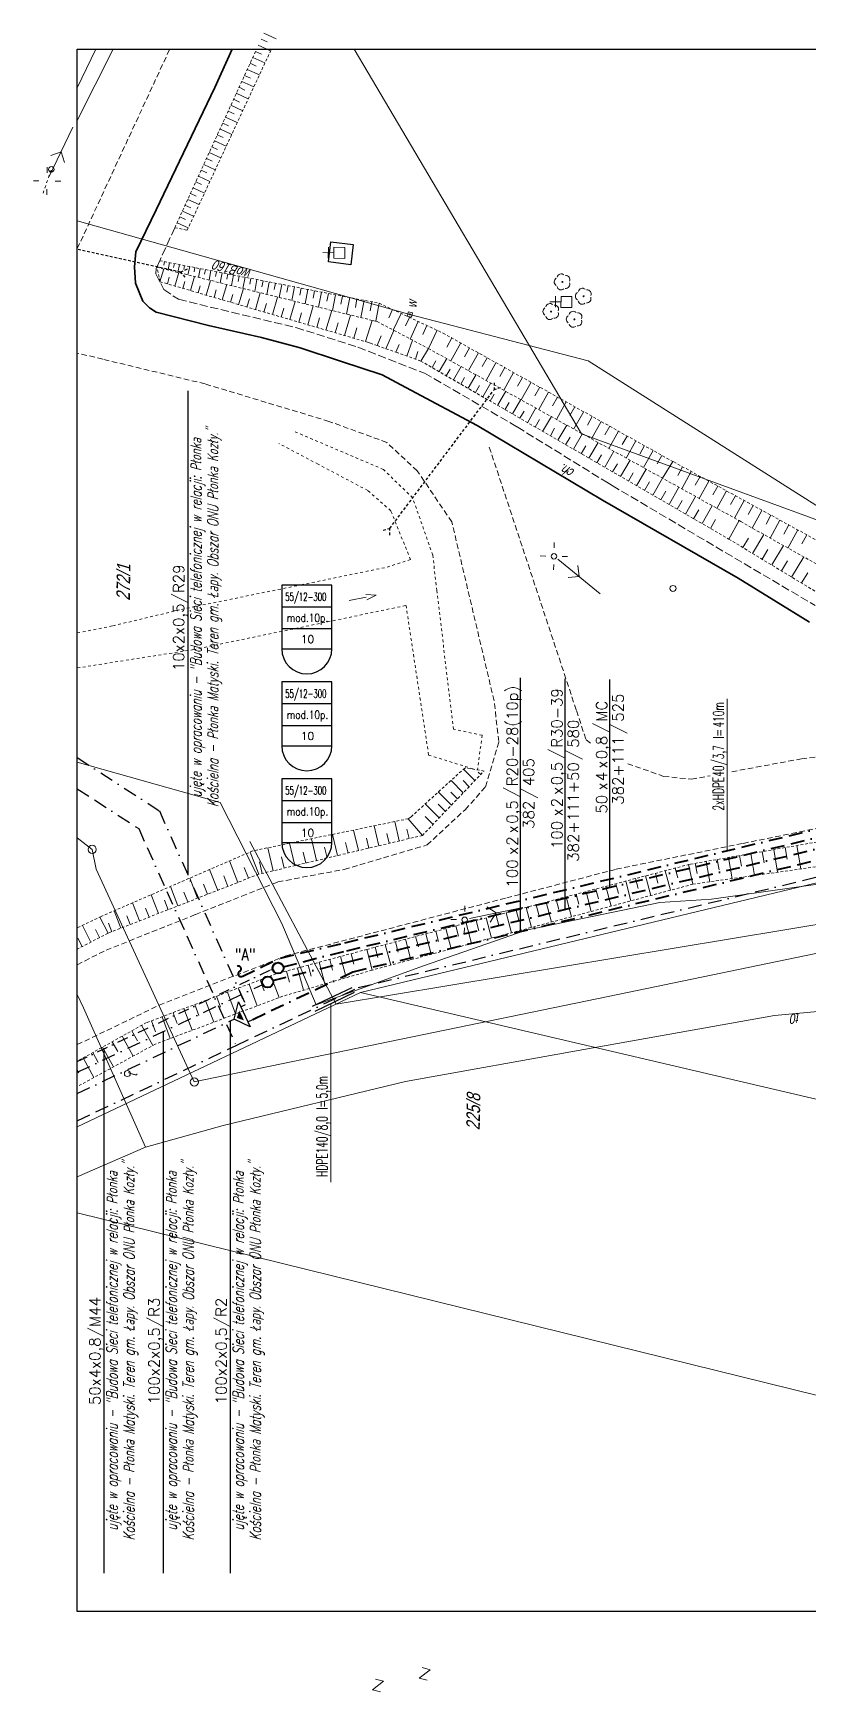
# Model space of a CAD drawing. Header units: millimetres. Extents: x 4848043 to 9699780, y 5827542 to 11659147.
# Drawn here: x 4848042.8 to 4848184.2, y 5829512.5 to 5829815 of the extents above; entities that cross this region are included whole.
import ezdxf
from ezdxf.enums import TextEntityAlignment as Align

# ---------------------------------------------------------------- set-up
doc = ezdxf.new("R2010")
doc.units = ezdxf.units.MM
doc.header["$MEASUREMENT"] = 0
for name, pattern in [('0', [0]), ('BORDER', [1.75, 0.5, -0.25, 0.5, -0.25, 0, -0.25]), ('DASHDOT', [1, 0.5, -0.25, 0, -0.25]), ('KOC', [2, 1.5, -0.5]), ('KOJ', [0]), ('KOR', [1, 0.5, -0.5]), ('KOU', [1.5, 1, -0.5]), ('MSZ', [1, 0.5, -0.5]), ('PST', [0.85, 0.5, -0.35]), ('UPW', [0]), ('WSQ', [0.85, 0.5, -0.35])]:
    doc.linetypes.add(name, pattern=pattern)
doc.layers.get('0').update_dxf_attribs({"lineweight": 18})
for name, color, linetype, lineweight in [('EDTTS_T_0', 251, '0', 18), ('EDZPD_L_0', 251, '0', 18), ('EDZTD_T_0', 7, '0', 25), ('EUZPU_L_3', 250, 'KOR', 18), ('SDROK_T_1', 251, '0', 18), ('SDRPK_L_0', 7, '0', 35), ('SDRPK_L_1', 7, 'KOU', 18), ('SDRPK_L_2', 251, 'KOC', 18), ('SDRPT_L_0', 7, 'PST', 25), ('SZAPM_T_0', 251, '0', 18), ('SZWOW_T_2', 7, '0', 18), ('SZZPZ_T_0', 251, '0', 15), ('TEL kable doziemne proj.', 32, 'BORDER', 30), ('TEL rury', 6, 'Continuous', 30), ('TEL rury opis', 6, 'Continuous', 20), ('TEL rury opis MONIKA', 6, 'Continuous', 20), ('TES kable doziemne proj.', 4, 'BORDER', 40), ('TES złącza projektowane', 4, 'Continuous', 40), ('UEEPA_L_2', 251, 'MSZ', 18), ('UEEPA_T_2', 251, '0', 18), ('UKKPA_T_4', 251, '0', 18), ('UKKPOR_L_0', 36, '0', 18), ('UTTOA_T_0', 7, '0', 18), ('UTTOO_T_0', 7, '0', 18), ('UTTPA_T_2', 34, '0', 18), ('UTTPO_L_0', 34, '0', 18), ('UWWOA_T_0', 251, '0', 18), ('UWWOO_T_0', 251, '0', 18), ('UWWPA_T_0', 251, '0', 18), ('UWWPO_L_0', 162, 'UPW', 18), ('WUKPS_L_1', 251, '0', 18), ('WUKPS_L_2', 251, '0', 18)]:
    doc.layers.add(name, color=color, linetype=linetype, lineweight=lineweight)
for name, color, linetype in [('OPIS_KABLA', 30, 'Continuous'), ('SZOPO_L_0', 251, 'BGS'), ('TES kable doziemne istn.', 140, 'DASHDOT'), ('TES opisy kabli rozdz.', 30, 'Continuous'), ('TES rury', 6, 'Continuous'), ('TES zakończenia istniejące', 140, 'Continuous'), ('TES złącza istniejące', 140, 'Continuous')]:
    doc.layers.add(name, color=color, linetype=linetype)
doc.layers.add('RYS layout', color=7, linetype='Continuous', lineweight=30, plot=False)
doc.styles.add('ROMANS', font='simplex.shx')
doc.styles.add('SIMPLEX', font='simplex.shx', dxfattribs={"width": 0.8, "height": 1.5})
doc.styles.get("Standard").update_dxf_attribs({"font": 'txt', "width": 0.8, "oblique": 15})
doc.linetypes.add('BGS', pattern='A,2.5,[133,ltypeshp.shx,S=0.2,R=0,X=0,Y=0],2.5', length=5)

# ---------------------------------------------------------------- blocks, each defined once
blk = doc.blocks.new('PRH')
at = {"color": 0}
for p, q in [((-0.380375, 0.49116), (0.369625, 0.49116)), ((0.369625, 0.49116), (-0.380375, -0.50884)), ((-0.380375, -0.50884), (0.369625, -0.50884))]:
    blk.add_line(p, q, dxfattribs=at)
blk = doc.blocks.new('WSU')
at = {"color": 0}
blk.add_circle((0, 0), 0.09, dxfattribs=at)
blk = doc.blocks.new('FIG_2')
at = {"color": 0}
for p, q in [((-0.50583, 0.991555), (0.49417, 0.991555)), ((0.49417, 0.491555), (-0.50583, 0.491555)), ((-0.50583, 0.491555), (-0.50583, -0.508445)), ((-0.00583, 0.491555), (-0.00583, 1.491555)), ((0.49417, -0.508445), (0.49417, 0.491555)), ((-0.50583, -0.508445), (0.49417, -0.508445))]:
    blk.add_line(p, q, dxfattribs=at)
blk = doc.blocks.new('KCI')
at = {"color": 0}
for p, q in [((0, 0), (1.585, 0)), ((1.585, 0.25), (2.5, 0)), ((1.585, -0.25), (2.5, 0))]:
    blk.add_line(p, q, dxfattribs=at)
blk = doc.blocks.new('DLI')
at = {"color": 0}
blk.add_circle((0, 0), 0.045, dxfattribs=at)
for centre, start, end in [((-0.357, 0.116), 102.488, 221.918), ((0, 0.375), 30.487, 149.918), ((0.357, 0.116), -41.514, 77.916), ((-0.22, -0.303), 174.489, 293.916), ((0.22, -0.303), -113.512, 5.915)]:
    blk.add_arc(centre, 0.375, start, end, dxfattribs=at)
blk = doc.blocks.new('SLS')
at = {"color": 0}
blk.add_circle((0, 0), 0.25, dxfattribs=at)
blk.add_circle((0, 0), 0.25, dxfattribs=at)
blk = doc.blocks.new('PNN')
at = {"color": 0}
for p, q in [((0.4395, 0.01539), (5.4395, 0.01539)), ((2.9395, 0.01539), (2.2324, 0.72249)), ((2.9395, 0.01539), (2.2324, -0.69171))]:
    blk.add_line(p, q, dxfattribs=at)
blk = doc.blocks.new('LAT')
at = {"color": 0}
for p, q in [((-1.24191, 0.008155), (-0.74191, 0.008155)), ((0.00809, 0.758155), (0.00809, 1.258155)), ((0.75809, 0.008155), (1.25809, 0.008155)), ((0.00809, -0.741845), (0.00809, -1.241845))]:
    blk.add_line(p, q, dxfattribs=at)
blk = doc.blocks.new('UKK')
at = {"color": 0}
blk.add_circle((0, 0), 0.375, dxfattribs=at)
blk = doc.blocks.new('ZAS')
at = {"color": 0}
for p, q in [((0.2, 0.2), (-0.2, 0.2)), ((-0.2, 0.2), (-0.2, -0.2)), ((0.2, -0.2), (0.2, 0.2)), ((-0.2, -0.2), (0.2, -0.2))]:
    blk.add_line(p, q, dxfattribs=at)
blk.add_circle((0, 0), 0.045, dxfattribs=at)
blk = doc.blocks.new('TE_SLAP')
blk.add_circle((0, 0), 0.5)
blk = doc.blocks.new('ZL-2O')
for p, q in [((0, 0), (1, 1.25)), ((1, -1.25), (0, 0)), ((1, 1.25), (1, -1.25)), ((1, 0.75), (1.5, 0.75)), ((1, -0.75), (1.5, -0.75))]:
    blk.add_line(p, q)
blk.add_solid([(0.75, 0.5), (0.75, -0.5), (0.25, 0)])
blk = doc.blocks.new('KB-RZP')
at = {"style": 'SIMPLEX'}
for s, p in [('/', (0.5, 0.39)), ('x', (-4.75, 0.25)), ('x', (-2.78, 0.25))]:
    blk.add_text(s, height=1, dxfattribs=at).set_placement(p)
at = {"style": 'SIMPLEX', "flags": 1}
blk.add_attdef('TYP-KAB', text='', height=0.5, dxfattribs=at).set_placement((-8.41, 0.25), align=Align.RIGHT)
at = {"style": 'SIMPLEX'}
for tag, p in [('POJ-KAB', (-5.16, 0.25)), ('DL-KAB', (0.19, -1.25))]:
    blk.add_attdef(tag, text='', height=1, dxfattribs=at).set_placement(p, align=Align.RIGHT)
for tag, p in [('KONS-KAB', (-3.5, 0.25)), ('SR-ZYL', (-0.85, 0.25)), ('SEP', (0.84, -1.25))]:
    blk.add_attdef(tag, text='', height=1, dxfattribs=at).set_placement(p, align=Align.CENTER)
for tag, p in [('NR-KAB', (1.5, 0.25)), ('DL-MON', (1.5, -1.25))]:
    blk.add_attdef(tag, p, '', height=1, dxfattribs=at)
at = {"style": 'SIMPLEX', "flags": 1}
blk.add_attdef('REJ-SZAF', (7.64, 0.25), '', height=0.5, dxfattribs=at)
blk = doc.blocks.new('OB')
at = {"style": 'ROMANS', "width": 0.6}
blk.add_text('l=', height=2, dxfattribs=at).set_placement((9.86, 0.18))
for tag, p in [('OB_TYP', (8.68, 0.18)), ('OB_SW', (11.54, -2.76))]:
    blk.add_attdef(tag, text='', height=2, dxfattribs=at).set_placement(p, align=Align.RIGHT)
blk.add_attdef('OB_DL', (11.91, 0.18), '', height=2, dxfattribs=at)
blk = doc.blocks.new('ZLOP')
for p, q in [((9.15, 0), (0, 0)), ((0, 0), (0, -11.62)), ((9.15, -11.62), (9.15, 0)), ((9.15, -4), (0, -4)), ((9.15, -8), (0, -8)), ((0, -11.62), (9.15, -11.62))]:
    blk.add_line(p, q)
blk.add_arc((4.58, -11.62), 4.58, 180, 0)
at = {"style": 'ROMANS', "width": 0.713756}
blk.add_attdef('MUFA', text='', height=1.41, dxfattribs=at).set_placement((0.63, -2.88), (8.18, -2.88), align=Align.FIT)
at = {"style": 'ROMANS'}
for tag, p in [('LACZNIK', (4.71, -6.72)), ('PARY', (4.69, -10.56))]:
    blk.add_attdef(tag, text='', height=1.41, dxfattribs=at).set_placement(p, align=Align.CENTER)
for tag, flags, p in [('NRZL', 4, (4.68, -14.12)), ('BOKT', 1, (4.69, -17.8))]:
    blk.add_attdef(tag, text='', height=1.41, dxfattribs=dict(at, flags=flags)).set_placement(p, align=Align.CENTER)

msp = doc.modelspace()

# ---------------------------------------------------------------- linework, layer by layer
at = {"layer": 'EDZPD_L_0', "linetype": '0'}
for p, q in [((4848057.42, 5829812.13), (4848050.89, 5829799.09)), ((4848142.9, 5829741.91), (4848101.42, 5829812.13)), ((4848244.92, 5829704.68), (4848142.9, 5829741.91)), ((4848102.56, 5829640.02), (4848197.64, 5829662.9)), ((4848050.89, 5829615.53), (4848102.56, 5829640.02)), ((4848235.9, 5829608.87), (4848102.56, 5829640.02)), ((4848223.34, 5829557.29), (4848050.89, 5829599.83))]:
    msp.add_line(p, q, dxfattribs=at)
at = {"layer": 'EUZPU_L_3', "linetype": 'KOR'}
for p, q in [((4848106.74, 5829735.44), (4848090.44, 5829742.39)), ((4848094.84, 5829736.39), (4848087.64, 5829740.2)), ((4848103.91, 5829731.59), (4848094.84, 5829736.39)), ((4848112.09, 5829730.26), (4848106.74, 5829735.44)), ((4848108.09, 5829727.91), (4848103.91, 5829731.59)), ((4848115.75, 5829719.83), (4848112.09, 5829730.26)), ((4848111.71, 5829719), (4848108.09, 5829727.91)), ((4848116.51, 5829713.36), (4848115.75, 5829719.83)), ((4848091.76, 5829714.4), (4848107.42, 5829717.62)), ((4848107.42, 5829717.62), (4848111.71, 5829719)), ((4848069.88, 5829709.91), (4848091.76, 5829714.4)), ((4848119.52, 5829688.06), (4848116.51, 5829713.36)), ((4848057.37, 5829706.91), (4848069.88, 5829709.91)), ((4848072.09, 5829702.57), (4848110.88, 5829710.62)), ((4848110.88, 5829710.62), (4848114.33, 5829687.85)), ((4848050.89, 5829705.61), (4848057.37, 5829706.91)), ((4848050.89, 5829699.23), (4848072.09, 5829702.57)), ((4848114.33, 5829687.85), (4848115.01, 5829683.34)), ((4848124.78, 5829686.95), (4848119.52, 5829688.06)), ((4848124.78, 5829686.95), (4848123.91, 5829680.64)), ((4848115.01, 5829683.34), (4848123.41, 5829680.73))]:
    msp.add_line(p, q, dxfattribs=at)
at = {"layer": 'OPIS_KABLA'}
for p, q in [((4848071.1, 5829661.41), (4848071.1, 5829749.77)), ((4848066.62, 5829534.12), (4848066.62, 5829632.94)), ((4848078.85, 5829534.12), (4848078.85, 5829634.86)), ((4848055.81, 5829534.12), (4848055.81, 5829629.77))]:
    msp.add_line(p, q, dxfattribs=at)
at = {"layer": 'RYS layout'}
msp.add_lwpolyline([(4848660.89, 5829527.13), (4848050.89, 5829527.13), (4848050.89, 5829812.13), (4848660.89, 5829812.13)], close=True, dxfattribs=at)
at = {"layer": 'SDRPK_L_0', "linetype": 'KOJ'}
for p, q in [((4848075.98, 5829805.12), (4848079.17, 5829812.13)), ((4848065.26, 5829782.8), (4848075.98, 5829805.12)), ((4848061.58, 5829775.13), (4848065.26, 5829782.8)), ((4848061.3, 5829772.41), (4848061.58, 5829775.13)), ((4848061.48, 5829769.43), (4848061.3, 5829772.41)), ((4848062.84, 5829766.16), (4848061.48, 5829769.43)), ((4848064.04, 5829764.94), (4848062.84, 5829766.16)), ((4848065.29, 5829764.12), (4848064.04, 5829764.94)), ((4848074.83, 5829761.67), (4848065.29, 5829764.12)), ((4848084.49, 5829759.48), (4848074.83, 5829761.67)), ((4848091.54, 5829757.63), (4848084.49, 5829759.48)), ((4848098.91, 5829755.22), (4848091.54, 5829757.63)), ((4848106.53, 5829752.72), (4848098.91, 5829755.22)), ((4848111.74, 5829749.93), (4848106.53, 5829752.72)), ((4848123.89, 5829743.45), (4848111.74, 5829749.93)), ((4848146.71, 5829729.86), (4848123.89, 5829743.45)), ((4848171.48, 5829715.58), (4848146.71, 5829729.86)), ((4848184.5, 5829707.58), (4848171.48, 5829715.58))]:
    msp.add_line(p, q, dxfattribs=at)
at = {"layer": 'SDRPK_L_1', "linetype": 'KOU'}
for p, q in [((4848050.89, 5829775.72), (4848067.85, 5829812.32)), ((4848055.53, 5829755.55), (4848050.89, 5829756.67)), ((4848074.2, 5829751.04), (4848055.53, 5829755.55)), ((4848096.82, 5829744.21), (4848074.2, 5829751.04)), ((4848107.37, 5829740.37), (4848096.82, 5829744.21)), ((4848112.94, 5829735.18), (4848107.37, 5829740.37)), ((4848126.08, 5829739.51), (4848141.98, 5829691.46)), ((4848119.23, 5829725.87), (4848112.94, 5829735.18)), ((4848122.82, 5829710.72), (4848119.23, 5829725.87)), ((4848126.95, 5829693.23), (4848122.82, 5829710.72)), ((4848127.82, 5829685.81), (4848126.95, 5829693.23)), ((4848141.98, 5829691.46), (4848143.75, 5829686.09)), ((4848125.41, 5829677.55), (4848127.82, 5829685.81)), ((4848143.75, 5829686.09), (4848144.81, 5829685.35)), ((4848183.05, 5829682.65), (4848213.26, 5829686.03)), ((4848151.33, 5829681.77), (4848157.89, 5829679.45)), ((4848170.32, 5829680.3), (4848183.05, 5829682.65)), ((4848121.68, 5829673.38), (4848125.41, 5829677.55)), ((4848157.89, 5829679.45), (4848162.96, 5829678.94)), ((4848162.96, 5829678.94), (4848166.38, 5829679.57)), ((4848114.74, 5829666.94), (4848121.68, 5829673.38)), ((4848172.38, 5829667.23), (4848190.42, 5829670.91)), ((4848099.6, 5829662.49), (4848112.65, 5829666.34)), ((4848112.65, 5829666.34), (4848114.74, 5829666.94)), ((4848149.23, 5829662.53), (4848172.38, 5829667.23)), ((4848087.5, 5829660.21), (4848099.6, 5829662.49)), ((4848129.25, 5829657.3), (4848149.23, 5829662.53)), ((4848080.89, 5829657.58), (4848087.5, 5829660.21)), ((4848072.43, 5829654.24), (4848080.89, 5829657.58)), ((4848104.87, 5829650.9), (4848129.25, 5829657.3)), ((4848056.15, 5829647.76), (4848072.43, 5829654.24)), ((4848088.92, 5829646.72), (4848104.87, 5829650.9)), ((4848050.89, 5829645.09), (4848056.15, 5829647.76)), ((4848065.83, 5829637.71), (4848088.92, 5829646.72)), ((4848050.89, 5829630.52), (4848065.83, 5829637.71))]:
    msp.add_line(p, q, dxfattribs=at)
at = {"layer": 'SDRPK_L_2', "linetype": 'KOC'}
for p, q in [((4848068.68, 5829779.54), (4848065.92, 5829773.51)), ((4848065.27, 5829772.12), (4848065.23, 5829771.14)), ((4848065.92, 5829773.51), (4848065.27, 5829772.12)), ((4848065.23, 5829771.14), (4848066.68, 5829768.24)), ((4848066.68, 5829768.24), (4848069.33, 5829766.47)), ((4848069.33, 5829766.47), (4848090.78, 5829761.32)), ((4848090.78, 5829761.32), (4848102.08, 5829757.76)), ((4848102.08, 5829757.76), (4848114.24, 5829753)), ((4848114.24, 5829753), (4848131.19, 5829743.2)), ((4848131.19, 5829743.2), (4848147.51, 5829733.09)), ((4848148.48, 5829732.51), (4848147.51, 5829733.09)), ((4848148.48, 5829732.51), (4848185.57, 5829710.6))]:
    msp.add_line(p, q, dxfattribs=at)
at = {"layer": 'SDRPT_L_0', "linetype": 'PST'}
for p, q in [((4848069.78, 5829771.44), (4848050.89, 5829775.57)), ((4848070.93, 5829771.96), (4848069.78, 5829771.44)), ((4848070.6, 5829770.49), (4848069.78, 5829771.44)), ((4848126.95, 5829751.24), (4848126.95, 5829749.98)), ((4848128.13, 5829750.34), (4848126.95, 5829749.98)), ((4848107.91, 5829724.69), (4848126.95, 5829749.98)), ((4848106.7, 5829724.35), (4848107.91, 5829724.69)), ((4848107.91, 5829723.45), (4848107.91, 5829724.69))]:
    msp.add_line(p, q, dxfattribs=at)
at = {"layer": 'SZOPO_L_0', "linetype": 'BGS'}
for p, q in [((4848096.76, 5829773.28), (4848097.18, 5829776.97)), ((4848097.18, 5829776.97), (4848101.25, 5829776.48)), ((4848101.25, 5829776.48), (4848100.81, 5829772.79)), ((4848100.81, 5829772.79), (4848096.76, 5829773.28))]:
    msp.add_line(p, q, dxfattribs=at)
at = {"layer": 'TEL kable doziemne proj.', "color": 34, "ltscale": 5}
for points in [[(4848050.89, 5829677.2), (4848062.09, 5829669.93), (4848079.88, 5829630.37)], [(4848050.89, 5829616.63), (4848079.88, 5829630.37)]]:
    msp.add_lwpolyline(points, dxfattribs=at)
at = {"layer": 'TEL kable doziemne proj.', "ltscale": 5}
for points in [[(4848102.13, 5829640.92), (4848197.51, 5829663.9), (4848221.83, 5829664.69)], [(4848079.88, 5829630.37), (4848102.13, 5829640.92)]]:
    msp.add_lwpolyline(points, dxfattribs=at)
at = {"layer": 'TEL rury'}
for p, q in [((4848093.84, 5829637.54), (4848101.07, 5829640.97)), ((4848094.27, 5829636.64), (4848101.5, 5829640.07))]:
    msp.add_line(p, q, dxfattribs=at)
at = {"layer": 'TEL rury opis'}
msp.add_line((4848097.18, 5829605.43), (4848097.18, 5829638.02), dxfattribs=at)
at = {"layer": 'TEL rury opis MONIKA'}
msp.add_line((4848169.48, 5829665.89), (4848169.48, 5829693.59), dxfattribs=at)
at = {"layer": 'TES kable doziemne istn.', "ltscale": 4}
msp.add_line((4848050.89, 5829627.44), (4848086.12, 5829644.14), dxfattribs=at)
at = {"layer": 'TES kable doziemne istn.', "ltscale": 5}
for p, q in [((4848050.89, 5829625.49), (4848084.73, 5829641.52)), ((4848050.89, 5829621.61), (4848079.54, 5829635.19))]:
    msp.add_line(p, q, dxfattribs=at)
for points in [[(4848050.89, 5829682.87), (4848065.86, 5829673.17), (4848081.61, 5829637.83)], [(4848086.12, 5829644.14), (4848086.56, 5829644.25)]]:
    msp.add_lwpolyline(points, dxfattribs=at)
at = {"layer": 'TES kable doziemne proj.', "color": 252, "lineweight": 40, "ltscale": 5}
msp.add_line((4848080.95, 5829642.98), (4848087.97, 5829646.31), dxfattribs=at)
msp.add_lwpolyline([(4848087.97, 5829646.31), (4848099.71, 5829649.1), (4848196.36, 5829672.36), (4848221.55, 5829673.19)], dxfattribs=at)
at = {"layer": 'TES kable doziemne proj.', "ltscale": 5}
for points in [[(4848088.5, 5829644.74), (4848100.07, 5829647.65), (4848196.56, 5829670.87), (4848221.6, 5829671.69)], [(4848086.6, 5829642.2), (4848100.55, 5829645.7), (4848196.83, 5829668.88), (4848221.66, 5829669.69)], [(4848082.9, 5829635.12), (4848101.22, 5829643.81), (4848197.1, 5829666.89), (4848221.73, 5829667.69)]]:
    msp.add_lwpolyline(points, dxfattribs=at)
at = {"layer": 'TES kable doziemne proj.', "color": 252, "lineweight": 40, "ltscale": 5}
for centre, start, end in [((4848080.3, 5829644.34), 295.3595, 115.3595), ((4848080.73, 5829643.44), 115.3595, 295.3595)]:
    msp.add_arc(centre, 0.5, start, end, dxfattribs=at)
at = {"layer": 'TES opisy kabli rozdz.'}
for p, q in [((4848131.76, 5829651.16), (4848131.76, 5829697.4)), ((4848139.92, 5829655.18), (4848139.92, 5829697.26)), ((4848148.08, 5829659.2), (4848148.08, 5829697.11))]:
    msp.add_line(p, q, dxfattribs=at)
at = {"layer": 'UEEPA_L_2', "linetype": 'MSZ'}
msp.add_line((4848044.63, 5829785.81), (4848046.15, 5829790.17), dxfattribs=at)
at = {"layer": 'UKKPOR_L_0', "linetype": '0'}
for p, q in [((4848053.6, 5829666.13), (4848050.89, 5829668.23)), ((4848054.31, 5829662.54), (4848053.6, 5829666.13)), ((4848072.24, 5829623.71), (4848054.31, 5829662.54)), ((4848147.79, 5829639.33), (4848191.48, 5829648.35)), ((4848072.24, 5829623.71), (4848147.79, 5829639.33))]:
    msp.add_line(p, q, dxfattribs=at)
at = {"layer": 'UTTPO_L_0', "linetype": '0'}
for p, q in [((4848050.89, 5829682.03), (4848076.95, 5829674.66)), ((4848076.95, 5829674.66), (4848088.24, 5829652.63)), ((4848166.63, 5829657.07), (4848186.02, 5829659.79)), ((4848132.83, 5829651.38), (4848157.2, 5829656.42)), ((4848157.2, 5829656.42), (4848166.63, 5829657.07)), ((4848088.24, 5829652.63), (4848094.48, 5829637.78)), ((4848114.09, 5829644.89), (4848132.83, 5829651.38)), ((4848094.48, 5829637.78), (4848114.09, 5829644.89)), ((4848052, 5829637.24), (4848050.89, 5829639.65)), ((4848178.12, 5829635.85), (4848204.52, 5829638.29)), ((4848063.35, 5829611.79), (4848052, 5829637.24)), ((4848143.34, 5829629.63), (4848178.12, 5829635.85)), ((4848110.79, 5829623.81), (4848143.34, 5829629.63)), ((4848077.52, 5829615.8), (4848110.79, 5829623.81)), ((4848063.35, 5829611.79), (4848077.52, 5829615.8)), ((4848050.89, 5829606.41), (4848063.35, 5829611.79))]:
    msp.add_line(p, q, dxfattribs=at)
at = {"layer": 'UWWPO_L_0', "linetype": 'UPW'}
for p, q in [((4848050.89, 5829805.05), (4848054.29, 5829812.13)), ((4848050.89, 5829780.8), (4848095.19, 5829768.33)), ((4848095.19, 5829768.33), (4848111.59, 5829763.71)), ((4848111.59, 5829763.71), (4848144.14, 5829755.27)), ((4848144.14, 5829755.27), (4848197.68, 5829721.27)), ((4848098.16, 5829637.93), (4848082.35, 5829667.6)), ((4848203.51, 5829655.36), (4848098.16, 5829637.93))]:
    msp.add_line(p, q, dxfattribs=at)
at = {"layer": 'WUKPS_L_1', "linetype": '0'}
for p, q in [((4848084.44, 5829813.93), (4848085.55, 5829813.41)), ((4848084.94, 5829815.02), (4848087.18, 5829814)), ((4848082.92, 5829810.61), (4848085.14, 5829809.59)), ((4848083.42, 5829811.7), (4848084.53, 5829811.2)), ((4848083.92, 5829812.82), (4848086.16, 5829811.8)), ((4848081.9, 5829808.41), (4848084.12, 5829807.41)), ((4848082.42, 5829809.52), (4848083.51, 5829809)), ((4848080.4, 5829805.14), (4848081.49, 5829804.64)), ((4848080.9, 5829806.23), (4848083.1, 5829805.21)), ((4848081.4, 5829807.32), (4848082.51, 5829806.82)), ((4848078.9, 5829801.86), (4848081.09, 5829800.86)), ((4848079.4, 5829802.95), (4848080.49, 5829802.45)), ((4848079.9, 5829804.05), (4848082.09, 5829803.05)), ((4848077.43, 5829798.61), (4848078.5, 5829798.13)), ((4848077.91, 5829799.7), (4848080.07, 5829798.7)), ((4848078.4, 5829800.77), (4848079.5, 5829800.29)), ((4848075.93, 5829795.38), (4848078.07, 5829794.4)), ((4848076.43, 5829796.45), (4848077.5, 5829795.97)), ((4848076.93, 5829797.54), (4848079.07, 5829796.54)), ((4848074.95, 5829793.23), (4848077.07, 5829792.25)), ((4848075.45, 5829794.3), (4848076.5, 5829793.8)), ((4848073.47, 5829790.02), (4848074.52, 5829789.52)), ((4848073.97, 5829791.09), (4848076.07, 5829790.11)), ((4848074.45, 5829792.16), (4848075.52, 5829791.66)), ((4848072.01, 5829786.8), (4848074.1, 5829785.85)), ((4848072.49, 5829787.88), (4848073.54, 5829787.4)), ((4848072.99, 5829788.95), (4848075.08, 5829787.99)), ((4848070.54, 5829783.63), (4848071.59, 5829783.15)), ((4848071.04, 5829784.68), (4848073.1, 5829783.74)), ((4848071.52, 5829785.75), (4848072.57, 5829785.27)), ((4848069.1, 5829780.45), (4848071.14, 5829779.52)), ((4848069.58, 5829781.51), (4848070.61, 5829781.03)), ((4848070.06, 5829782.56), (4848072.12, 5829781.62)), ((4848065.97, 5829769.69), (4848066.65, 5829772.04)), ((4848066.79, 5829773.35), (4848066.68, 5829772.7)), ((4848067.69, 5829773.18), (4848067.45, 5829771.84)), ((4848068.61, 5829773), (4848068.47, 5829772.3)), ((4848068.71, 5829768.88), (4848069.44, 5829771.35)), ((4848069.52, 5829772.83), (4848069.24, 5829771.39)), ((4848070.44, 5829772.63), (4848070.31, 5829771.89)), ((4848071.4, 5829772.45), (4848071.09, 5829770.94)), ((4848072.35, 5829772.28), (4848072.2, 5829771.48)), ((4848073.31, 5829772.08), (4848073, 5829770.46)), ((4848074.29, 5829771.9), (4848074.13, 5829771.06)), ((4848075.28, 5829771.7), (4848074.95, 5829769.99)), ((4848076.28, 5829771.51), (4848076.11, 5829770.63)), ((4848077.3, 5829771.31), (4848076.95, 5829769.49)), ((4848067.32, 5829769.28), (4848067.68, 5829770.5)), ((4848070.13, 5829768.47), (4848070.49, 5829769.73)), ((4848071.54, 5829768.07), (4848072.29, 5829770.64)), ((4848072.95, 5829767.64), (4848073.34, 5829768.96)), ((4848074.4, 5829767.22), (4848075.19, 5829769.92)), ((4848075.86, 5829766.79), (4848076.26, 5829768.18)), ((4848077.33, 5829766.37), (4848078.16, 5829769.19)), ((4848078.33, 5829771.11), (4848078.16, 5829770.17)), ((4848079.37, 5829770.91), (4848079, 5829768.98)), ((4848080.43, 5829770.71), (4848080.23, 5829769.71)), ((4848080.33, 5829765.49), (4848081.19, 5829768.44)), ((4848081.5, 5829770.49), (4848081.11, 5829768.46)), ((4848082.58, 5829770.29), (4848082.38, 5829769.24)), ((4848083.68, 5829770.07), (4848083.26, 5829767.92)), ((4848084.79, 5829769.85), (4848084.57, 5829768.76)), ((4848085.91, 5829769.63), (4848085.47, 5829767.38)), ((4848087.05, 5829769.41), (4848086.83, 5829768.26)), ((4848088.2, 5829769.19), (4848087.74, 5829766.82)), ((4848089.38, 5829768.97), (4848089.14, 5829767.76)), ((4848090.55, 5829768.75), (4848090.07, 5829766.24)), ((4848091.77, 5829768.51), (4848091.51, 5829767.23)), ((4848092.97, 5829768.27), (4848092.46, 5829765.66)), ((4848078.82, 5829765.94), (4848079.25, 5829767.37)), ((4848081.85, 5829765.04), (4848082.29, 5829766.56)), ((4848083.4, 5829764.6), (4848084.27, 5829767.68)), ((4848084.95, 5829764.15), (4848085.4, 5829765.72)), ((4848086.5, 5829763.7), (4848087.44, 5829766.89)), ((4848089.69, 5829762.76), (4848090.67, 5829766.09)), ((4848092.95, 5829761.83), (4848093.95, 5829765.29)), ((4848094.2, 5829768.04), (4848093.94, 5829766.69)), ((4848095.46, 5829767.8), (4848094.91, 5829765.05)), ((4848096.71, 5829767.56), (4848096.45, 5829766.14)), ((4848097.99, 5829767.3), (4848097.44, 5829764.43)), ((4848099.29, 5829767.05), (4848099, 5829765.58)), ((4848100.6, 5829766.79), (4848100.01, 5829763.78)), ((4848101.92, 5829766.55), (4848101.63, 5829764.99)), ((4848103.27, 5829766.28), (4848102.66, 5829763.13)), ((4848104.63, 5829766.02), (4848104.32, 5829764.4)), ((4848106, 5829765.75), (4848105.36, 5829762.46)), ((4848106, 5829765.75), (4848105.36, 5829762.46)), ((4848088.1, 5829763.23), (4848088.56, 5829764.86)), ((4848091.32, 5829762.3), (4848091.81, 5829763.99)), ((4848094.6, 5829761.34), (4848095.11, 5829763.11)), ((4848096.25, 5829760.85), (4848097.32, 5829764.45)), ((4848097.95, 5829760.36), (4848098.48, 5829762.19)), ((4848099.66, 5829759.87), (4848100.74, 5829763.61)), ((4848103.48, 5829758.76), (4848104.73, 5829762.62)), ((4848105.6, 5829762.4), (4848104.73, 5829762.62)), ((4848108.44, 5829764.61), (4848107.74, 5829763.1)), ((4848109.97, 5829763.9), (4848108.54, 5829760.83)), ((4848111.52, 5829763.17), (4848110.79, 5829761.61)), ((4848113.09, 5829762.43), (4848111.61, 5829759.23)), ((4848101.37, 5829759.36), (4848101.92, 5829761.27)), ((4848105.63, 5829758.04), (4848106.32, 5829759.81)), ((4848107.22, 5829757.47), (4848108.68, 5829760.81)), ((4848114.67, 5829761.7), (4848113.92, 5829760.07)), ((4848116.56, 5829760.82), (4848114.98, 5829757.49)), ((4848119.25, 5829759.42), (4848118.34, 5829757.77)), ((4848104.37, 5829758.48), (4848103.48, 5829758.76)), ((4848105.21, 5829758.19), (4848105.63, 5829758.04)), ((4848108.99, 5829756.86), (4848109.63, 5829758.25)), ((4848111.05, 5829756.12), (4848112.08, 5829759.02)), ((4848112.58, 5829755.57), (4848113.05, 5829756.93)), ((4848113.56, 5829755.22), (4848114.98, 5829757.49)), ((4848120.86, 5829758.51), (4848119.04, 5829755.26)), ((4848122.46, 5829757.62), (4848121.55, 5829755.99)), ((4848124.09, 5829756.71), (4848122.27, 5829753.46)), ((4848115.62, 5829754.04), (4848116.32, 5829755.23)), ((4848116.92, 5829753.28), (4848118.31, 5829755.69)), ((4848118.23, 5829752.53), (4848118.93, 5829753.74)), ((4848119.56, 5829751.77), (4848120.96, 5829754.22)), ((4848125.69, 5829755.82), (4848124.78, 5829754.2)), ((4848127.29, 5829754.91), (4848125.5, 5829751.68)), ((4848128.9, 5829754.02), (4848127.99, 5829752.4)), ((4848130.5, 5829753.11), (4848128.7, 5829749.91)), ((4848120.88, 5829751.01), (4848121.58, 5829752.23)), ((4848122.21, 5829750.24), (4848123.65, 5829752.74)), ((4848123.54, 5829749.46), (4848124.26, 5829750.73)), ((4848124.88, 5829748.69), (4848126.35, 5829751.23)), ((4848132.11, 5829752.23), (4848131.22, 5829750.62)), ((4848133.71, 5829751.34), (4848131.91, 5829748.13)), ((4848135.32, 5829750.45), (4848134.41, 5829748.84)), ((4848126.23, 5829747.91), (4848126.97, 5829749.2)), ((4848127.57, 5829747.13), (4848129.08, 5829749.72)), ((4848128.94, 5829746.34), (4848129.68, 5829747.65)), ((4848130.31, 5829745.56), (4848131.81, 5829748.19)), ((4848136.9, 5829749.54), (4848135.12, 5829746.35)), ((4848138.5, 5829748.65), (4848137.62, 5829747.07)), ((4848140.11, 5829747.76), (4848138.33, 5829744.57)), ((4848131.67, 5829744.77), (4848132.44, 5829746.1)), ((4848133.04, 5829743.97), (4848134.59, 5829746.66)), ((4848134.43, 5829743.18), (4848135.21, 5829744.53)), ((4848135.81, 5829742.38), (4848137.4, 5829745.11)), ((4848141.69, 5829746.87), (4848140.8, 5829745.29)), ((4848143.3, 5829745.98), (4848141.52, 5829742.82)), ((4848144.88, 5829745.1), (4848143.99, 5829743.51)), ((4848146.47, 5829744.21), (4848144.71, 5829741.04)), ((4848137.22, 5829741.57), (4848138, 5829742.94)), ((4848138.6, 5829740.75), (4848140.21, 5829743.54)), ((4848140.01, 5829739.94), (4848140.83, 5829741.35)), ((4848141.43, 5829739.14), (4848143.06, 5829741.97)), ((4848148.05, 5829743.32), (4848147.18, 5829741.73)), ((4848149.65, 5829742.43), (4848147.88, 5829739.28)), ((4848151.24, 5829741.54), (4848150.35, 5829739.98)), ((4848142.84, 5829738.31), (4848143.67, 5829739.74)), ((4848144.27, 5829737.49), (4848145.94, 5829740.38)), ((4848145.71, 5829736.66), (4848146.54, 5829738.11)), ((4848147.14, 5829735.83), (4848148.83, 5829738.76)), ((4848152.82, 5829740.67), (4848151.07, 5829737.52)), ((4848154.41, 5829739.79), (4848153.52, 5829738.22)), ((4848155.99, 5829738.9), (4848154.24, 5829735.77)), ((4848157.56, 5829738.01), (4848156.69, 5829736.44)), ((4848148.58, 5829734.99), (4848149.45, 5829736.47)), ((4848150.03, 5829734.16), (4848151.76, 5829737.13)), ((4848152.96, 5829732.47), (4848154.71, 5829735.5)), ((4848159.56, 5829736.89), (4848157.68, 5829733.87)), ((4848161.34, 5829735.92), (4848160.47, 5829734.36)), ((4848162.92, 5829735.05), (4848161.21, 5829731.9)), ((4848151.49, 5829733.32), (4848152.36, 5829734.82)), ((4848154.42, 5829731.62), (4848155.31, 5829733.15)), ((4848155.91, 5829730.76), (4848157.68, 5829733.87)), ((4848158.88, 5829729.04), (4848160.69, 5829732.19)), ((4848164.53, 5829734.18), (4848163.66, 5829732.6)), ((4848166.13, 5829733.3), (4848164.4, 5829730.11)), ((4848167.76, 5829732.41), (4848166.87, 5829730.82)), ((4848157.37, 5829729.91), (4848158.28, 5829731.48)), ((4848160.36, 5829728.18), (4848161.29, 5829729.76)), ((4848161.87, 5829727.31), (4848163.7, 5829730.52)), ((4848164.9, 5829725.58), (4848166.77, 5829728.82)), ((4848169.36, 5829731.54), (4848167.61, 5829728.33)), ((4848170.99, 5829730.65), (4848170.1, 5829729.04)), ((4848172.59, 5829729.76), (4848170.83, 5829726.53)), ((4848174.22, 5829728.87), (4848173.33, 5829727.25)), ((4848163.37, 5829726.44), (4848164.3, 5829728.07)), ((4848166.42, 5829724.69), (4848167.37, 5829726.33)), ((4848169.77, 5829722.75), (4848171.65, 5829726.12)), ((4848171.96, 5829725.93), (4848171.65, 5829726.12)), ((4848175.84, 5829727.98), (4848174.06, 5829724.73)), ((4848177.46, 5829727.09), (4848176.58, 5829725.45)), ((4848179.11, 5829726.2), (4848177.31, 5829722.91)), ((4848172.34, 5829721.2), (4848173.37, 5829722.88)), ((4848174.1, 5829720.13), (4848176.18, 5829723.57)), ((4848180.73, 5829725.31), (4848179.84, 5829723.65)), ((4848182.38, 5829724.4), (4848180.56, 5829721.1)), ((4848184.02, 5829723.51), (4848183.11, 5829721.85)), ((4848175.86, 5829719.08), (4848176.91, 5829720.82)), ((4848177.62, 5829718.01), (4848179.79, 5829721.57)), ((4848179.42, 5829716.92), (4848180.52, 5829718.74)), ((4848181.22, 5829715.82), (4848183.45, 5829719.5)), ((4848183.05, 5829714.73), (4848184.18, 5829716.59)), ((4848123.47, 5829678.67), (4848121.39, 5829680.79)), ((4848121.33, 5829676.47), (4848119.11, 5829678.73)), ((4848122.41, 5829677.57), (4848121.29, 5829678.71)), ((4848124.51, 5829679.77), (4848124.04, 5829680.24)), ((4848116.95, 5829671.88), (4848114.4, 5829674.45)), ((4848118.07, 5829673.04), (4848116.73, 5829674.39)), ((4848119.17, 5829674.2), (4848116.77, 5829676.61)), ((4848120.25, 5829675.34), (4848119.03, 5829676.57)), ((4848111.79, 5829672.08), (4848111.29, 5829671.72)), ((4848113.87, 5829668.68), (4848111.29, 5829671.72)), ((4848113.87, 5829668.68), (4848111.29, 5829671.72)), ((4848115.81, 5829670.7), (4848114.39, 5829672.15)), ((4848098.38, 5829665.01), (4848097.47, 5829668.87)), ((4848102.2, 5829665.93), (4848101.31, 5829669.66)), ((4848105.94, 5829666.8), (4848105.08, 5829670.43)), ((4848107.81, 5829667.25), (4848107.38, 5829669.03)), ((4848109.63, 5829667.67), (4848108.82, 5829671.21)), ((4848111.46, 5829668.12), (4848111.05, 5829669.85)), ((4848084, 5829661.61), (4848082.41, 5829665.64)), ((4848086.65, 5829662.22), (4848085.65, 5829666.42)), ((4848090.61, 5829663.17), (4848089.64, 5829667.25)), ((4848092.58, 5829663.64), (4848092.11, 5829665.65)), ((4848094.53, 5829664.1), (4848093.6, 5829668.06)), ((4848096.48, 5829664.57), (4848096.01, 5829666.52)), ((4848100.31, 5829665.46), (4848099.85, 5829667.37)), ((4848104.09, 5829666.35), (4848103.64, 5829668.2)), ((4848173.8, 5829665.37), (4848174.49, 5829661.37)), ((4848175.87, 5829665.73), (4848176.23, 5829663.7)), ((4848177.98, 5829666.09), (4848178.68, 5829661.98)), ((4848180.08, 5829666.48), (4848180.45, 5829664.37)), ((4848182.21, 5829666.84), (4848182.93, 5829662.58)), ((4848076.51, 5829658.66), (4848075.01, 5829662.45)), ((4848080.21, 5829660.12), (4848078.68, 5829664.03)), ((4848082.11, 5829660.86), (4848081.32, 5829662.86)), ((4848084.64, 5829661.76), (4848084.14, 5829663.89)), ((4848088.64, 5829662.71), (4848088.16, 5829664.78)), ((4848160.01, 5829662.71), (4848160.48, 5829660.94)), ((4848162.77, 5829663.44), (4848162.45, 5829663.37)), ((4848162.45, 5829663.37), (4848163.24, 5829659.78)), ((4848163.67, 5829663.61), (4848164, 5829661.76)), ((4848165.66, 5829663.95), (4848166.31, 5829660.22)), ((4848167.68, 5829664.3), (4848168.01, 5829662.41)), ((4848169.71, 5829664.66), (4848170.38, 5829660.79)), ((4848171.74, 5829665.02), (4848172.08, 5829663.06)), ((4848069.26, 5829655.83), (4848067.88, 5829659.36)), ((4848072.84, 5829657.23), (4848071.41, 5829660.89)), ((4848074.65, 5829657.96), (4848073.93, 5829659.81)), ((4848078.36, 5829659.39), (4848077.6, 5829661.32)), ((4848147.35, 5829659.38), (4848148.31, 5829655.78)), ((4848149.16, 5829659.87), (4848149.65, 5829658.06)), ((4848150.97, 5829660.33), (4848151.93, 5829656.76)), ((4848152.78, 5829660.82), (4848153.27, 5829659.03)), ((4848154.59, 5829661.29), (4848155.54, 5829657.71)), ((4848156.4, 5829661.78), (4848156.86, 5829659.99)), ((4848158.2, 5829662.25), (4848159.14, 5829658.69)), ((4848062.25, 5829653.1), (4848060.96, 5829656.38)), ((4848065.73, 5829654.45), (4848064.39, 5829657.86)), ((4848067.48, 5829655.14), (4848066.79, 5829656.88)), ((4848071.05, 5829656.54), (4848070.34, 5829658.33)), ((4848136.46, 5829656.51), (4848137.41, 5829652.87)), ((4848138.27, 5829657), (4848138.75, 5829655.17)), ((4848140.1, 5829657.47), (4848141.05, 5829653.85)), ((4848141.91, 5829657.96), (4848142.39, 5829656.15)), ((4848143.73, 5829658.42), (4848144.67, 5829654.81)), ((4848145.54, 5829658.91), (4848146.01, 5829657.1)), ((4848056.5, 5829650.84), (4848055, 5829653.79)), ((4848058.84, 5829651.76), (4848057.62, 5829654.92)), ((4848060.55, 5829652.43), (4848059.92, 5829654.04)), ((4848063.98, 5829653.77), (4848063.33, 5829655.44)), ((4848125.49, 5829653.63), (4848126.46, 5829649.95)), ((4848127.31, 5829654.1), (4848127.8, 5829652.27)), ((4848129.14, 5829654.58), (4848130.12, 5829650.92)), ((4848130.97, 5829655.07), (4848131.46, 5829653.24)), ((4848132.8, 5829655.56), (4848133.78, 5829651.9)), ((4848134.63, 5829656.03), (4848135.12, 5829654.22)), ((4848053.36, 5829649.23), (4848051.81, 5829652.26)), ((4848054.93, 5829650.05), (4848054.18, 5829651.54)), ((4848057.17, 5829651.11), (4848056.56, 5829652.66)), ((4848112.62, 5829650.24), (4848113.13, 5829648.37)), ((4848114.47, 5829650.72), (4848115.45, 5829647.01)), ((4848116.32, 5829651.21), (4848116.81, 5829649.34)), ((4848118.15, 5829651.68), (4848119.12, 5829647.98)), ((4848119.98, 5829652.17), (4848120.47, 5829650.32)), ((4848121.83, 5829652.65), (4848122.8, 5829648.96)), ((4848123.66, 5829653.14), (4848124.14, 5829651.29)), ((4848051.76, 5829648.42), (4848050.97, 5829649.96)), ((4848103.74, 5829647.9), (4848104.69, 5829644.12)), ((4848103.74, 5829647.9), (4848104.69, 5829644.12)), ((4848105.25, 5829648.29), (4848105.73, 5829646.42)), ((4848107.1, 5829648.78), (4848108.09, 5829645.04)), ((4848108.94, 5829649.26), (4848109.43, 5829647.39)), ((4848110.79, 5829649.75), (4848111.77, 5829646.01)), ((4848091.06, 5829644.48), (4848092.14, 5829640.46)), ((4848093.05, 5829645.01), (4848093.57, 5829643.02)), ((4848095, 5829645.55), (4848096.07, 5829641.59)), ((4848096.97, 5829646.08), (4848097.49, 5829644.13)), ((4848098.92, 5829646.58), (4848099.95, 5829642.74)), ((4848100.84, 5829647.11), (4848101.35, 5829645.2)), ((4848082.24, 5829641.58), (4848083.73, 5829637.61)), ((4848084.24, 5829642.32), (4848084.98, 5829640.35)), ((4848086.21, 5829643.07), (4848087.7, 5829639.1)), ((4848089.07, 5829643.94), (4848089.61, 5829641.91)), ((4848074.31, 5829638.6), (4848075.8, 5829634.63)), ((4848076.28, 5829639.34), (4848077.05, 5829637.35)), ((4848078.28, 5829640.09), (4848079.77, 5829636.12)), ((4848080.25, 5829640.83), (4848081.01, 5829638.86)), ((4848066.37, 5829635.6), (4848067.86, 5829631.65)), ((4848068.37, 5829636.34), (4848069.11, 5829634.37)), ((4848070.34, 5829637.11), (4848071.83, 5829633.14)), ((4848072.34, 5829637.85), (4848073.08, 5829635.86)), ((4848059.05, 5829632.05), (4848061.06, 5829628.41)), ((4848060.85, 5829633.04), (4848061.86, 5829631.22)), ((4848062.63, 5829634.05), (4848064.68, 5829630.37)), ((4848064.4, 5829634.86), (4848065.15, 5829632.88)), ((4848053.72, 5829629.09), (4848054.7, 5829627.29)), ((4848055.49, 5829630.07), (4848057.49, 5829626.48)), ((4848057.27, 5829631.06), (4848058.28, 5829629.24)), ((4848051.96, 5829628.1), (4848053.93, 5829624.54)), ((4848050.89, 5829625.85), (4848051.17, 5829625.35))]:
    msp.add_line(p, q, dxfattribs=at)
at = {"layer": 'WUKPS_L_2', "linetype": 'WSQ'}
for p, q in [((4848068.68, 5829779.54), (4848083.62, 5829812.13)), ((4848070.94, 5829779.06), (4848086.32, 5829812.13)), ((4848068.68, 5829779.54), (4848070.94, 5829779.06)), ((4848065.92, 5829773.51), (4848065.45, 5829772.32)), ((4848065.45, 5829772.32), (4848104.73, 5829762.62)), ((4848065.97, 5829769.69), (4848065.45, 5829772.32)), ((4848065.92, 5829773.51), (4848106, 5829765.75)), ((4848065.97, 5829769.69), (4848103.48, 5829758.76)), ((4848106, 5829765.75), (4848117.63, 5829760.31)), ((4848105.6, 5829762.4), (4848108.68, 5829760.81)), ((4848108.68, 5829760.81), (4848114.98, 5829757.49)), ((4848117.63, 5829760.31), (4848159.56, 5829736.89)), ((4848104.37, 5829758.48), (4848105.21, 5829758.19)), ((4848105.63, 5829758.04), (4848107.22, 5829757.47)), ((4848107.22, 5829757.47), (4848108.99, 5829756.86)), ((4848113.56, 5829755.22), (4848108.99, 5829756.86)), ((4848114.98, 5829757.49), (4848171.65, 5829726.12)), ((4848113.56, 5829755.22), (4848169.77, 5829722.75)), ((4848159.74, 5829736.81), (4848186.12, 5829722.36)), ((4848171.96, 5829725.93), (4848188.86, 5829716.47)), ((4848169.77, 5829722.75), (4848187.97, 5829711.74)), ((4848111.79, 5829672.08), (4848121.67, 5829681.04)), ((4848113.87, 5829668.68), (4848125.12, 5829680.42)), ((4848125.12, 5829680.42), (4848121.67, 5829681.04)), ((4848111.29, 5829671.72), (4848082.92, 5829665.87)), ((4848113.87, 5829668.68), (4848084, 5829661.61)), ((4848162.77, 5829663.44), (4848199.97, 5829669.94)), ((4848082.92, 5829665.87), (4848055.26, 5829653.92)), ((4848103.74, 5829647.9), (4848162.45, 5829663.37)), ((4848163.24, 5829659.78), (4848200.64, 5829665.11)), ((4848084, 5829661.61), (4848056.5, 5829650.84)), ((4848163.24, 5829659.78), (4848104.69, 5829644.12)), ((4848055.26, 5829653.92), (4848050.89, 5829651.84)), ((4848056.5, 5829650.84), (4848050.89, 5829647.96)), ((4848103.74, 5829647.9), (4848087.16, 5829643.43)), ((4848104.69, 5829644.12), (4848088.38, 5829639.35)), ((4848087.16, 5829643.43), (4848063.51, 5829634.53)), ((4848088.38, 5829639.35), (4848065.1, 5829630.6)), ((4848063.51, 5829634.53), (4848050.89, 5829627.51)), ((4848065.1, 5829630.6), (4848050.89, 5829622.88))]:
    msp.add_line(p, q, dxfattribs=at)
at = {"layer": 'WUKPS_L_2', "linetype": '0'}
msp.add_line((4848159.74, 5829736.81), (4848159.56, 5829736.89), dxfattribs=at)

# ---------------------------------------------------------------- block references
at = {"layer": 'EDTTS_T_0'}
for p, xscale, yscale, zscale, rotation in [((4848105.74, 5829513.62), 2.000000000356575, 2.000000000356575, 2.000000000356575, 164.9472372149059), ((4848114.3, 5829515.75), 1.999999999557252, 1.999999999557252, 1.999999999557252, 344.9372372033271)]:
    msp.add_blockref('PRH', p, dxfattribs=dict(at, xscale=xscale, yscale=yscale, zscale=zscale, rotation=rotation))
at = {"layer": 'SDROK_T_1', "xscale": 2, "yscale": 2, "zscale": 2, "rotation": 88.97723720235952}
msp.add_blockref('WSU', (4848140.26, 5829735.14), dxfattribs=at)
at = {"layer": 'SZAPM_T_0', "xscale": 2, "yscale": 2, "zscale": 2, "rotation": 88.97723720235952}
for p in [(4848098.69, 5829774.97), (4848140.13, 5829766)]:
    msp.add_blockref('FIG_2', p, dxfattribs=at)
at = {"layer": 'SZWOW_T_2', "xscale": 2.000000000364315, "yscale": 2.000000000364315, "zscale": 2.000000000364315, "rotation": 11.06723720870475}
msp.add_blockref('KCI', (4848100.52, 5829711.56), dxfattribs=at)
at = {"layer": 'SZZPZ_T_0', "xscale": 2, "yscale": 2, "zscale": 2, "rotation": 88.97723720235952}
for p in [(4848139.42, 5829769.64), (4848143.29, 5829767.03), (4848137.36, 5829764.23), (4848141.62, 5829762.82)]:
    msp.add_blockref('DLI', p, dxfattribs=at)
at = {"layer": 'TEL rury opis', "rotation": 89.9999999676308}
msp.add_blockref('OB', (4848096.73, 5829608.79), dxfattribs=at).add_auto_attribs({'OB_TYP': 'HDPE140/8,0', 'OB_DL': '5,0m'})
at = {"layer": 'TEL rury opis MONIKA', "rotation": 89.97723719785792}
msp.add_blockref('OB', (4848169.08, 5829676.46), dxfattribs=at).add_auto_attribs({'OB_TYP': '2xHDPE40/3,7', 'OB_DL': '410m'})
at = {"layer": 'TES opisy kabli rozdz.'}
for p, xscale, yscale, zscale, rotation, values in [((4848131.76, 5829674.64), 1.999999999887349, 1.999999999887349, 1.999999999887349, 90.00000001164061, {'POJ-KAB': '100', 'KONS-KAB': '2', 'SR-ZYL': '0,5', 'NR-KAB': 'R20-28(10p)', 'DL-KAB': '382', 'DL-MON': '405', 'SEP': '/'}), ((4848139.92, 5829681.66), 2.000000000369303, 2.000000000369303, 2.000000000369303, 90.00000001431266, {'POJ-KAB': '100', 'KONS-KAB': '2', 'SR-ZYL': '0,5', 'NR-KAB': 'R30-39', 'DL-KAB': '382+111+50', 'DL-MON': '580', 'SEP': '/'}), ((4848148.08, 5829686.41), 2.000000000369303, 2.000000000369303, 2.000000000369303, 90.00000001431266, {'POJ-KAB': '50', 'KONS-KAB': '4', 'SR-ZYL': '0,8', 'NR-KAB': 'MC', 'DL-KAB': '382+111', 'DL-MON': '525', 'SEP': '/'})]:
    msp.add_blockref('KB-RZP', p, dxfattribs=dict(at, xscale=xscale, yscale=yscale, zscale=zscale, rotation=rotation)).add_auto_attribs(values)
at = {"layer": 'TES zakończenia istniejące', "linetype": 'ByBlock', "ltscale": 5}
ref = msp.add_blockref('ZLOP', (4848088.19, 5829714.34), dxfattribs=at)
ref.add_attrib('MUFA', '55/12-300', dxfattribs={"layer": '0', "height": 1.5, "rotation": 360, "style": 'ROMANS', "width": 0.593962}).set_placement((4848088.82, 5829711.46), (4848096.37, 5829711.46), align=Align.FIT)
ref.add_attrib('LACZNIK', 'mod.10p.', dxfattribs={"layer": '0', "height": 1.5, "style": 'ROMANS', "width": 0.8}).set_placement((4848092.9, 5829707.62), align=Align.CENTER)
ref.add_attrib('PARY', '10', dxfattribs={"layer": '0', "height": 1.406, "style": 'ROMANS'}).set_placement((4848092.88, 5829703.78), align=Align.CENTER)
ref = msp.add_blockref('ZLOP', (4848088.19, 5829696.67), dxfattribs=at)
ref.add_attrib('MUFA', '55/12-300', dxfattribs={"layer": '0', "height": 1.5, "rotation": 360, "style": 'ROMANS', "width": 0.593962}).set_placement((4848088.82, 5829693.79), (4848096.37, 5829693.79), align=Align.FIT)
ref.add_attrib('LACZNIK', 'mod.10p.', dxfattribs={"layer": '0', "height": 1.5, "style": 'ROMANS', "width": 0.8}).set_placement((4848092.9, 5829689.95), align=Align.CENTER)
ref.add_attrib('PARY', '10', dxfattribs={"layer": '0', "height": 1.406, "style": 'ROMANS'}).set_placement((4848092.88, 5829686.11), align=Align.CENTER)
ref = msp.add_blockref('ZLOP', (4848088.19, 5829679.01), dxfattribs=at)
ref.add_attrib('MUFA', '55/12-300', dxfattribs={"layer": '0', "height": 1.5, "rotation": 360, "style": 'ROMANS', "width": 0.593962}).set_placement((4848088.82, 5829676.13), (4848096.37, 5829676.13), align=Align.FIT)
ref.add_attrib('LACZNIK', 'mod.10p.', dxfattribs={"layer": '0', "height": 1.5, "style": 'ROMANS', "width": 0.8}).set_placement((4848092.9, 5829672.29), align=Align.CENTER)
ref.add_attrib('PARY', '10', dxfattribs={"layer": '0', "height": 1.406, "style": 'ROMANS'}).set_placement((4848092.88, 5829668.45), align=Align.CENTER)
at = {"layer": 'TES złącza istniejące', "xscale": 2, "yscale": 2, "zscale": 2, "rotation": 25.35945695652784}
msp.add_blockref('ZL-2O', (4848079.54, 5829635.19), dxfattribs=at)
at = {"layer": 'TES złącza projektowane', "xscale": 1.999999999999999, "yscale": 1.999999999999999, "zscale": 1.999999999999999, "rotation": 298.0898073461194}
for p in [(4848087.53, 5829644.49), (4848085.63, 5829641.95)]:
    msp.add_blockref('TE_SLAP', p, dxfattribs=at)
at = {"layer": 'UEEPA_T_2'}
for name, p, xscale, yscale, zscale, rotation in [('PNN', (4848045.39, 5829788.04), 1.999999999959423, 1.999999999959423, 1.999999999959423, 64.20723719493168), ('LAT', (4848045.39, 5829788.04), 2, 2, 2, 88.97723720235952), ('SLS', (4848046.15, 5829790.17), 2, 2, 2, 88.97723720235952), ('LAT', (4848137.88, 5829719.6), 2, 2, 2, 88.97723720235952), ('SLS', (4848137.88, 5829719.6), 2, 2, 2, 88.97723720235952), ('PNN', (4848137.88, 5829719.6), 1.999999999436478, 1.999999999436478, 1.999999999436478, 320.7372372066114), ('PNN', (4848121.58, 5829653.3), 2.000000000383746, 2.000000000383746, 2.000000000383746, 11.83723719695466), ('LAT', (4848121.58, 5829653.3), 2, 2, 2, 88.97723720235952), ('SLS', (4848121.58, 5829653.3), 2, 2, 2, 88.97723720235952)]:
    msp.add_blockref(name, p, dxfattribs=dict(at, xscale=xscale, yscale=yscale, zscale=zscale, rotation=rotation))
at = {"layer": 'UKKPA_T_4', "xscale": 2, "yscale": 2, "zscale": 2, "rotation": 88.97723720235952}
for p in [(4848053.6, 5829666.13), (4848072.24, 5829623.71)]:
    msp.add_blockref('UKK', p, dxfattribs=at)
at = {"layer": 'UTTPA_T_2', "xscale": 2.2, "yscale": 2.2, "zscale": 2, "rotation": 88.97723720235952}
for p in [(4848159.6, 5829713.73), (4848060.03, 5829625.25)]:
    msp.add_blockref('SLS', p, dxfattribs=at)
at = {"layer": 'UWWPA_T_0', "xscale": 1.999999999879374, "yscale": 1.999999999879374, "zscale": 1.999999999879374, "rotation": 345.1172371911629}
msp.add_blockref('ZAS', (4848111.59, 5829763.71), dxfattribs=at)

# ---------------------------------------------------------------- texts
at = {"layer": 'EDZTD_T_0', "char_height": 2.48, "attachment_point": 5, "rotation": 88.9772, "line_spacing_factor": 0.82}
for s, insert in [('272/1', (4848059.31, 5829714.84)), ('225/8', (4848123.17, 5829618.24))]:
    msp.add_mtext(s, dxfattribs=dict(at, insert=insert))
at = {"layer": 'OPIS_KABLA', "style": 'SIMPLEX', "oblique": 15, "width": 0.7}
for s, p in [('ujęte w opracowaniu - "Budowa Sieci telefonicznej w relacji: Płonka', (4848073.53, 5829708.38)), ('Kościelna - Płonka Matyski. Teren gm. Łapy. Obszar ONU Płonka Kozły."', (4848076.62, 5829708.38)), ('Kościelna - Płonka Matyski. Teren gm. Łapy. Obszar ONU Płonka Kozły."', (4848061.33, 5829574.63)), ('Kościelna - Płonka Matyski. Teren gm. Łapy. Obszar ONU Płonka Kozły."', (4848072.13, 5829574.63)), ('Kościelna - Płonka Matyski. Teren gm. Łapy. Obszar ONU Płonka Kozły."', (4848084.36, 5829574.63)), ('ujęte w opracowaniu - "Budowa Sieci telefonicznej w relacji: Płonka', (4848058.24, 5829574.63)), ('ujęte w opracowaniu - "Budowa Sieci telefonicznej w relacji: Płonka', (4848069.05, 5829574.63)), ('ujęte w opracowaniu - "Budowa Sieci telefonicznej w relacji: Płonka', (4848081.28, 5829574.63))]:
    msp.add_text(s, height=2, rotation=89.9998, dxfattribs=at).set_placement(p, align=Align.CENTER)
at = {"layer": 'OPIS_KABLA', "style": 'SIMPLEX'}
for s, p in [('10x2x0,5/R29', (4848070.39, 5829708.38)), ('50x4x0,8/M44', (4848055.11, 5829574.63)), ('100x2x0,5/R3', (4848065.91, 5829574.63)), ('100x2x0,5/R2', (4848078.14, 5829574.63))]:
    msp.add_text(s, height=2, rotation=89.9998, dxfattribs=at).set_placement(p, align=Align.CENTER)
at = {"layer": 'SDROK_T_1', "insert": (4848140.26, 5829735.14), "char_height": 1.8, "attachment_point": 5, "rotation": 149.2537, "line_spacing_factor": 0.82}
msp.add_mtext('ch.', dxfattribs=at)
at = {"layer": 'TES rury', "linetype": 'Continuous', "style": 'ROMANS', "width": 0.8}
msp.add_text('"A"', height=2.2, dxfattribs=at).set_placement((4848079.61, 5829645.85))
at = {"layer": 'UTTOA_T_0', "insert": (4848060.03, 5829625.25), "char_height": 1.8, "attachment_point": 3, "rotation": 88.9772, "line_spacing_factor": 0.82}
msp.add_mtext('t', dxfattribs=at)
at = {"layer": 'UTTOO_T_0', "insert": (4848181.86, 5829636.2), "char_height": 1.8, "attachment_point": 8, "rotation": 185.32, "line_spacing_factor": 0.82}
msp.add_mtext('t0', dxfattribs=at)
at = {"layer": 'UWWOA_T_0', "insert": (4848111.93, 5829764.87), "char_height": 1.8, "attachment_point": 4, "rotation": 88.9772, "line_spacing_factor": 0.82}
msp.add_mtext('w', dxfattribs=at)
at = {"layer": 'UWWOO_T_0', "insert": (4848079.46, 5829772.75), "char_height": 1.8, "attachment_point": 8, "rotation": 164.287, "line_spacing_factor": 0.82}
msp.add_mtext('woB160', dxfattribs=at)

doc.saveas('drawing.dxf')
